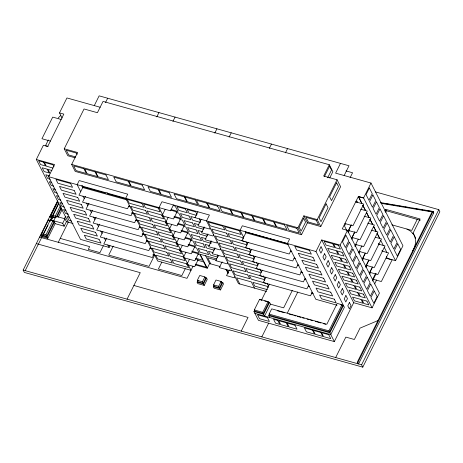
<?xml version="1.0" encoding="UTF-8"?>
<svg xmlns="http://www.w3.org/2000/svg" width="463" height="463" viewBox="0 0 463 463"><rect width="100%" height="100%" fill="white"/><g stroke="black" fill="none" stroke-linecap="round" stroke-linejoin="round"><path stroke-width="0.69" d="M57.603 200.832L23.15 270.074L24.348 272.429L362.795 367.153L439.85 211.713L438.797 209.641L375.441 191.908M58.28 242.299L68.287 222.199L36.322 159.469L43.395 145.255L47.712 146.458L63.813 114.101L59.495 112.891L66.932 97.948L100.193 107.26M48.349 139.976L45.501 145.706L48.1 146.43M110.003 245.662L109.129 247.416L80.539 239.412L48.574 176.681L54.593 164.579L36.322 159.469M75.139 157.808L67.783 155.747L64.235 148.779L84.046 108.967L97.415 112.706L103.041 101.403L329.297 164.724L332.851 171.698L329.725 177.977M94.29 105.605L99.146 95.847L349.004 165.777L344.148 175.535M301.482 234.735L297.929 227.767L303.861 215.845L307.415 222.819L301.482 234.735L75.226 171.408L71.672 164.44L77.605 152.518L64.235 148.779M105.552 102.502L107.676 98.237M41.213 234.521L43.204 235.331L41.213 234.521L48.302 220.266L50.299 221.082L49.066 220.735M53.141 215.359L52.527 216.597L50.531 215.781L57.626 201.527M41.363 234.816L42.903 231.72M50.994 215.463L57.777 201.827M43.279 234.099L50.374 219.85L53.037 220.591L53.783 222.055L46.694 236.309L44.026 235.563L43.279 234.099L45.947 234.845L46.694 236.309M56.011 217.575L53.349 216.829L52.603 215.364L58.772 202.968M25.199 270.647L42.266 236.35M49.963 220.874L51.567 217.651M43.053 235.036L47.984 225.116M52.527 216.597L58.541 203.905M51.26 220.417L52.904 217.124L55.531 217.859M45.947 234.845L53.037 220.591M55.763 217.083L55.271 216.111L60.508 205.572M66.423 221.679L64.183 226.187L55.132 223.652L53.662 220.77L55.907 216.267L64.959 218.796L66.423 221.679L73.021 223.525M56.324 216.956L60.948 207.655M55.132 223.652L47.747 238.497L47.023 237.079L54.408 222.234M56.972 217.083L61.463 208.055M58.338 217.211L62.187 209.473M64.288 218.93L65.543 216.412M64.183 226.187L62.713 223.305L64.959 218.796M81.789 185.651L82.755 187.556L78.97 195.166L127.51 208.755L129.258 205.242M85.435 196.283L82.518 202.134L131.064 215.723L132.812 212.21M88.983 203.251L86.072 209.108L134.617 222.691L136.365 219.178M92.536 210.225L89.625 216.076L138.165 229.665L139.913 226.152M96.09 217.193L93.173 223.05L141.719 236.634L143.466 233.12M99.638 224.161L96.726 230.018L145.272 243.602L147.02 240.089M156.812 116.861L158.942 112.584M102.902 231.72L100.28 236.987L148.82 250.576L150.568 247.063M106.745 238.104L103.828 243.96L152.373 257.544L154.121 254.031M103.342 245.795L99.944 252.624L88.294 249.366L89.654 246.634L60.225 238.399M172.93 121.37L175.06 117.093M113.209 246.084L108.73 255.09L149.045 266.37L154.486 255.443M165.204 209.299L161.998 215.735L173.515 218.958L177.011 211.932L170.916 210.225M173.463 204.964L170.546 210.821L48.574 176.681M127.053 299.202L140.248 272.684L36.322 243.596M168.173 217.436L165.551 222.709L177.069 225.932L180.564 218.906L173.787 217.008M214.791 133.089L216.921 128.812M171.727 224.41L169.105 229.677L180.622 232.901L184.118 225.875L177.341 223.976M175.274 231.378L172.653 236.645L184.17 239.875L187.665 232.848L181.571 231.141M161.801 262.156L158.404 268.991L181.849 275.554L185.252 268.719M229.104 137.094L231.228 132.817M178.828 238.347L176.206 243.619L187.723 246.843L191.219 239.817L185.119 238.109M194.998 217.662L197.909 211.805M182.381 245.321L179.754 250.587L191.277 253.811L194.773 246.785L187.995 244.892M201.145 219.416L197.967 225.805L209.484 229.029L210.069 227.854M185.929 252.289L183.307 257.561L194.825 260.785L198.32 253.759L192.226 252.051M204.38 227.026L201.521 232.773L213.038 235.997L213.622 234.828M189.483 259.257L186.861 264.529L194.674 266.717L198.17 259.691L195.565 258.962M207.928 233.994L205.068 239.741L216.591 242.971L217.17 241.796M193.036 266.231L187.011 278.332L39.575 237.068M211.481 240.968L208.622 246.715L220.139 249.939L220.724 248.77M197.319 280.329L199.738 275.468L204.86 276.903L205.607 278.361L203.188 283.223L198.066 281.793L197.319 280.329L202.441 281.764L203.188 283.223M204.617 277.412L206.533 277.945L207.25 279.363L204.241 285.411L197.863 283.628L197.145 282.21L198.048 280.393M215.035 247.936L212.176 253.683L223.693 256.907L224.277 255.738M195.247 264.848L207.279 268.216L209.583 263.574L205.387 255.339M202.441 281.764L204.86 276.903M269.327 148.351L271.457 144.074M204.241 285.411L203.517 283.993L206.533 277.945M218.27 255.547L215.723 260.657L227.246 263.881L227.825 262.706M222.136 261.879L219.277 267.626L230.794 270.849L231.378 269.68M213.57 284.878L215.989 280.017L221.111 281.452L221.858 282.91L219.439 287.772L214.317 286.337L213.57 284.878L218.692 286.308L219.439 287.772M220.868 281.955L222.778 282.494L223.502 283.912L220.492 289.96L214.114 288.177L213.391 286.759L213.993 285.549M218.692 286.308L221.111 281.452M285.445 152.859L287.569 148.582M245.211 231.494L245.859 232.762L241.877 240.76L289.184 254.002L290.932 250.489M220.492 289.96L219.769 288.542L222.778 282.494M229.393 269.883L226.529 275.63L234.347 277.817L234.932 276.648M248.133 242.294L245.425 247.734L292.738 260.97L294.485 257.457M251.681 249.262L248.978 254.702L296.285 267.944L298.033 264.431M255.235 256.236L252.532 261.67L299.839 274.912L301.587 271.399M258.788 263.204L256.08 268.644L303.392 281.88L305.14 278.367M262.336 270.178L259.633 275.612L306.94 288.854L308.688 285.341M265.889 277.146L263.187 282.58L310.494 295.822L312.241 292.309M241.229 331.109L248.041 317.421L133.882 285.474M254.291 309.961L259.621 299.248L268.048 301.604L268.65 302.785L263.314 313.503L254.893 311.142L254.291 309.961L262.712 312.322L263.314 313.503M254.887 313.364L330.79 334.604L344.385 307.282L315.974 251.519L321.721 239.967L353.686 302.698L334.338 341.578L258.441 320.332L253.973 311.564L254.905 309.683M261.45 300.174L269.443 284.114M329.297 164.724L323.672 176.033L337.041 179.771L340.594 186.745L320.784 226.557L307.415 222.819M324.436 176.588L329.587 166.24L331.514 170.019L327.654 177.78M262.712 312.322L268.048 301.604M269.57 302.368L270.49 304.168L264.564 316.073L263.65 314.273L269.57 302.368L268.187 301.98M340.473 163.393L335.617 173.15L370.996 183.047L402.96 245.784L395.541 260.686L387.317 258.383L386.345 256.485M269.084 314.105L271.7 308.85L326.82 324.279L337.214 303.398L341.943 304.718L342.545 305.904L329.54 332.035L269.686 315.286L269.084 314.105L328.938 330.854L329.54 332.035M269.68 317.502L268.766 315.702L269.726 313.769M320.784 226.557L317.23 219.589L337.041 179.771M261.832 336.879L268.644 323.191M292.28 290.515L283.651 307.849L270.49 304.168M350.132 177.63L352.557 172.751L345.994 170.911M287.378 312.953L297.796 292.02M395.541 260.686L363.577 197.956L358.374 196.497L342.25 228.896L347.458 230.354L379.423 293.085L372.078 307.849L353.686 302.698M345.768 223.438L344.489 226.002L346.723 230.383M356.284 202.302L356.921 201.017L357.558 202.273M372.078 307.849L340.114 245.112L347.458 230.354M370.996 183.047L363.559 197.996L358.35 196.538L361.904 203.506L358.374 196.497M351.324 224.763L348.471 230.499L356.493 232.744L367.275 211.082L360.59 209.212M348.002 231.622L351.185 225.215M348.043 232.97L349.316 230.412M354.878 231.737L352.025 237.467L360.046 239.712L370.828 218.05L364.144 216.18M351.55 238.59L354.739 232.189M351.915 239.302L352.87 237.38M354.785 246.206L358.293 239.157M355.462 246.27L356.423 244.348M358.657 252.532L361.979 245.674M359.016 253.244L359.971 251.322M385.656 209.34L384.909 210.833L385.633 212.251L386.379 210.758L385.656 209.34L420.097 218.982L413.048 233.155A21.038 17.38 -27 0 1 412.521 251.195M365.214 253.284L362.679 258.383L370.701 260.623L381.483 238.96L375.464 237.276M362.205 259.506L365.394 253.099M362.57 260.212L363.524 258.29M328.938 330.854L341.943 304.718M334.338 341.578L329.87 332.804L343.465 305.482L340.809 304.741M368.768 260.252L366.233 265.351L374.254 267.597L385.031 245.934L378.346 244.059M365.44 267.116L368.947 260.067M366.117 267.18L367.078 265.258M372.321 267.226L369.781 272.319L377.802 274.565L388.584 252.902L381.9 251.033M383.214 245.332L380.65 240.222M369.312 273.442L372.495 267.041M369.671 274.154L370.626 272.232M372.501 279.704L375.69 273.303M372.443 281.082L376.188 273.558M335.675 357.546L345.844 337.105L354.363 339.489L360.006 328.14L378.497 320.355M374.636 283.871L376.569 279.982M417.221 219.393L411.746 230.4L391.854 224.833M357.934 363.773L357.21 362.355L432.066 211.915L380.927 203.315M433.027 211.429L433.744 212.847L358.565 363.947L357.841 362.535L433.027 211.429L380.464 202.586M362.795 367.153L361.591 364.798L438.797 209.641M382.999 203.269L392.259 204.825M393.683 205.063L395.107 205.306M396.531 205.543L397.954 205.78M399.378 206.023L400.802 206.261M402.225 206.504L403.655 206.741M405.079 206.978L406.502 207.221M407.926 207.459L409.35 207.702M412.909 208.298L414.339 208.535M415.762 208.778L417.186 209.016M418.61 209.259L420.034 209.496M421.457 209.733L422.881 209.976M424.305 210.214L433.565 211.77L433.09 212.737L433.744 212.847M355.7 201.862L363.721 204.108L352.945 225.776L344.923 223.531M61.145 119.466L52.713 117.104L41.948 138.732L50.386 141.093M386.379 210.758L420.219 220.232M367.691 223.149L374.376 225.024L363.6 246.686L355.578 244.441M371.245 230.123L377.93 231.992L367.147 253.655L359.126 251.409M303.861 215.845L317.23 219.589M75.567 156.888L68.709 154.972L66.302 150.244L76.586 153.126L77.188 154.306M71.672 164.44L297.929 227.767M321.721 239.967L340.114 245.112M386.119 258.186L392.138 259.87L381.356 281.539L373.334 279.293M52.927 168.034L46.364 166.2L44.436 162.42L52.967 164.805L53.928 166.697M51.925 170.488L47.99 169.389L49.917 173.168M173.168 205.566L175.24 206.145L177.948 211.458L171.05 209.531M196.329 215.289L189.112 213.269L187.191 209.484L195.716 211.875L197.001 214.392M49.46 175.778L45.756 174.742L47.683 178.521L50.154 179.21M176.033 212.343L178.787 213.113L181.496 218.426L174.603 216.499M315.974 251.519L190.739 216.458L192.666 220.238L200.537 222.443M246.206 232.119L268.077 238.242M270.068 238.798L287.836 243.769M105.593 193.21L82.9 186.861L82.298 185.675M126.839 199.154L107.584 193.766L106.982 192.585M245.859 232.762L288.299 244.638M82.755 187.556L127.14 199.975M51.775 182.405L49.309 181.71L51.237 185.489L53.702 186.184M179.586 219.312L182.341 220.081L185.05 225.4L178.157 223.467M198.882 224.711L194.292 223.426L196.219 227.206L203.436 229.226M290.457 251.218L291.846 251.606M128.61 206.365L129.999 206.753M244.649 241.46L229.955 237.345L228.028 233.56L242.722 237.675L243.364 238.937M55.328 189.373L52.863 188.684L54.784 192.463L57.256 193.152M183.823 226.476L185.894 227.055L188.603 232.368L181.016 230.25M202.435 231.685L197.846 230.4L199.767 234.18L206.984 236.199M131.88 212.517L133.257 212.905M294.005 258.186L295.4 258.58M131.469 213.142L134.241 213.918M248.203 248.428L233.502 244.314L231.575 240.534L246.275 244.649L246.918 245.905M58.882 196.341L56.411 195.652L58.338 199.431L60.809 200.126M187.376 233.445L189.442 234.023L192.151 239.342L185.258 237.409M205.989 238.653L201.393 237.369L203.321 241.148L211.192 243.353M136.116 219.682L137.494 220.07M297.559 265.16L298.948 265.548M135.711 220.307L137.795 220.886M251.756 255.397L237.056 251.282L235.129 247.502L249.829 251.617L250.471 252.879M62.43 203.315L59.964 202.62L61.892 206.405L64.357 207.094M190.235 240.222L192.996 240.991L195.704 246.31L188.811 244.383M209.536 245.621L204.947 244.337L206.874 248.122L214.091 250.142M300.418 271.931L302.501 272.516M139.265 227.275L140.654 227.663M254.638 262.18L240.604 258.256L238.682 254.476L253.377 258.586L254.019 259.847M65.983 210.283L63.518 209.594L65.439 213.374L68.524 214.236M194.477 247.387L196.549 247.965L199.258 253.278L191.67 251.16M213.09 252.595L208.5 251.311L210.422 255.09L217.639 257.11M142.535 233.433L143.912 233.815M256.93 265.559L242.23 261.445L244.157 265.224L258.858 269.339M304.66 279.096L306.055 279.49M142.124 234.052L144.896 234.828M69.537 217.251L67.066 216.562L68.993 220.342L71.458 221.036M216.574 258.863L200.172 254.274L207.279 268.216M198.031 254.355L200.097 254.934L202.806 260.252L195.913 258.319M146.771 240.592L148.148 240.98M216.36 260.177L207.627 257.735L210.769 263.91M260.484 272.528L245.784 268.413L247.711 272.198L262.411 276.307M308.213 286.07L309.602 286.458M146.366 241.217L148.449 241.796M52.603 215.364L55.271 216.111M50.531 215.781L52.377 216.296M52.307 218.171L50.334 217.622L49.761 216.505L53.054 217.425L52.904 217.124M197.446 260.165L203.651 261.908L206.359 267.22L195.328 264.136M209.583 263.574L220.18 266.543M53.662 220.77L62.713 223.305M311.252 292.894L313.283 293.467M53.239 220.967L54.553 221.337M149.919 248.185L151.308 248.573M48.123 219.792L50.097 220.347M52.73 221.082L54.709 221.638M265.959 283.281L251.259 279.166L249.337 275.387L264.032 279.502L264.674 280.757M337.029 305.227L315.795 299.283L287.378 243.521L289.612 239.03L242.305 225.788L240.071 230.279L243.625 237.247M153.189 254.343L154.567 254.725M152.778 254.963L155.551 255.738M267.51 289.688L254.812 286.134L252.885 282.355L267.585 286.47L268.227 287.731M266.636 291.499L238.48 283.616L206.515 220.886L209.432 215.029L161.946 201.741L159.029 207.598L173.237 235.476M47.023 237.079L40.437 235.239L41.01 236.356L47.591 238.196M259.893 299.659L261.971 300.238M264.732 301.014L266.81 301.592M197.145 282.21L203.517 283.993M213.391 286.759L219.769 288.542M277.389 310.777L284.16 312.675M288.981 314.024L292.448 314.996M293.831 315.384L295.909 315.963M297.298 316.351L300.759 317.323M302.148 317.711L304.226 318.289M306.998 319.065L309.076 319.649M310.465 320.037L312.542 320.616M315.315 321.391L320.859 322.948M323.631 323.724L325.709 324.303M253.973 311.564L263.65 314.273M268.766 315.702L329.87 332.804M357.21 362.355L357.841 362.535M23.15 270.074L361.591 364.798M406.913 229.046L410.646 231.205L413.772 234.573A21.038 17.38 -27 0 1 415.676 238.688M413.048 233.155L413.772 234.573M366.441 212.338L369.005 217.448L366.424 212.378M369.995 219.312L372.576 224.381L369.978 219.346M377.096 233.248L379.66 238.358L377.079 233.288M384.203 247.19L386.784 252.26M378.549 243.469L379.185 244.719M382.097 250.431L382.727 251.664M245.882 241.686L247.173 244.221M249.435 248.654L250.726 251.189M252.989 255.622L254.28 258.157M256.537 262.596L257.827 265.131M259.766 268.934L261.381 272.099M263.32 275.902L264.934 279.067M267.192 283.506L268.482 286.041M254.482 288.096L251.334 281.921L236.639 277.806L239.782 283.981M226.552 269.327L228.357 272.869M225.88 269.078L228.143 273.511M199.269 218.843L200.554 221.366M203.465 227.073L204.102 228.334M207.013 234.046L207.655 235.308M210.567 241.015L211.209 242.276M214.12 247.989L214.757 249.244M217.668 254.957L218.31 256.218M173.88 236.743L183.892 256.386M184.534 257.654L190.993 270.328L157.675 261.005L125.71 198.268L127.747 194.171L79.202 180.587L77.165 184.685L80.718 191.653M59.495 112.891L62.111 118.03M82.975 196.092L84.266 198.621M86.529 203.06L87.82 205.595M90.082 210.028L91.373 212.563M93.63 217.002L94.921 219.537M97.184 223.97L98.474 226.505M100.737 230.939L102.028 233.474M104.285 237.913L105.576 240.447M107.838 244.881L109.129 247.416M48.302 220.266L48.453 220.562M58.251 118.013A16.355 13.508 -27 0 1 60.751 115.576M303.659 218.351L299.191 227.327L301.118 231.112L305.586 222.13L303.659 218.351M326.097 203.87L319.1 217.923L321.027 221.702L328.018 207.65L326.097 203.87M336.584 182.781L329.592 196.833L331.52 200.618L338.511 186.566L336.584 182.781M321.033 246.756L319.383 250.072L320.946 253.145L322.595 249.823L321.033 246.756M324.586 253.724L322.931 257.04L324.499 260.113L326.149 256.797L324.586 253.724M328.134 260.692L326.484 264.014L328.047 267.082L329.702 263.765L328.134 260.692M345.844 235.21L342.539 241.848L345.427 247.514L348.732 240.882L345.844 235.21M369.341 187.978L366.042 194.616L368.93 200.288L372.235 193.65L369.341 187.978M331.687 267.666L330.038 270.982L331.601 274.055L333.25 270.733L331.687 267.666M349.391 242.178L346.092 248.816L348.98 254.488L352.285 247.85L349.391 242.178M372.894 194.946L369.59 201.584L372.483 207.256L375.782 200.618L372.894 194.946M365.475 210.439L362.87 205.41L365.475 210.439M335.241 274.634L333.586 277.95L335.154 281.024L336.804 277.707L335.241 274.634M352.945 249.152L349.646 255.784L352.534 261.456L355.833 254.824L352.945 249.152M376.448 201.92L373.143 208.553L376.031 214.224L379.336 207.592L376.448 201.92M338.789 281.608L337.139 284.924L338.702 287.998L340.357 284.676L338.789 281.608M356.498 256.12L353.194 262.758L356.082 268.424L359.386 261.792L356.498 256.12M379.996 208.888L376.697 215.526L379.585 221.198L382.889 214.56L379.996 208.888M342.342 288.576L340.693 291.893L342.255 294.966L343.905 291.649L342.342 288.576M360.046 263.088L356.747 269.726L359.635 275.398L362.94 268.76L360.046 263.088M383.549 215.862L380.245 222.495L383.138 228.166L386.437 221.528L383.549 215.862M376.13 231.35L373.525 226.32L376.13 231.35M345.896 295.544L344.24 298.866L345.809 301.934L347.458 298.618L345.896 295.544M363.6 270.062L360.301 276.695L363.189 282.366L366.488 275.734L363.6 270.062M387.103 222.83L383.798 229.469L386.686 235.135L389.991 228.502L387.103 222.83M349.443 302.518L347.794 305.835L349.357 308.908L351.012 305.586L349.443 302.518M367.153 277.03L363.849 283.669L366.737 289.34L370.041 282.702L367.153 277.03M390.65 229.798L387.352 236.437L390.24 242.108L393.538 235.47L390.65 229.798M370.701 284.004L367.402 290.637L370.29 296.308L373.595 289.67L370.701 284.004M394.204 236.772L390.899 243.405L393.793 249.077L397.092 242.444L394.204 236.772M374.254 290.972L370.95 297.611L373.844 303.277L377.142 296.644L374.254 290.972M397.758 243.741L394.453 250.379L397.341 256.051L400.645 249.412L397.758 243.741M316.217 220.197L305.933 217.321L308.341 222.043L318.625 224.925L316.217 220.197M83.93 168.758L73.646 165.881L76.054 170.604L86.338 173.486L83.93 168.758M95.083 171.877L84.798 169.001L87.206 173.729L97.49 176.606L95.083 171.877M105.981 174.933L95.696 172.051L98.104 176.779L108.388 179.656L105.981 174.933M128.199 181.149L113.8 177.121L116.207 181.843L130.607 185.871L128.199 181.149M142.182 185.061L128.812 181.322L131.22 186.045L144.589 189.789L142.182 185.061M158.23 189.552L147.946 186.676L150.353 191.398L160.638 194.281L158.23 189.552M169.128 192.602L158.844 189.726L161.251 194.448L171.536 197.331L169.128 192.602M184.349 196.862L174.065 193.985L176.472 198.714L186.757 201.59L184.349 196.862M195.253 199.918L184.969 197.035L187.376 201.764L197.66 204.64L195.253 199.918M206.77 203.141L196.486 200.259L198.893 204.987L209.178 207.864L206.77 203.141M217.674 206.191L207.389 203.309L209.797 208.037L220.081 210.914L217.674 206.191M230.013 209.646L219.728 206.764L222.136 211.493L232.42 214.369L230.013 209.646M240.916 212.696L230.632 209.814L233.039 214.543L243.324 217.419L240.916 212.696M251.814 215.746L241.53 212.87L243.937 217.593L254.222 220.475L251.814 215.746M262.718 218.796L252.433 215.92L254.841 220.643L265.125 223.525L262.718 218.796M273.621 221.846L263.337 218.97L265.745 223.698L276.029 226.575L273.621 221.846M284.519 224.902L274.235 222.02L276.642 226.748L286.927 229.625L284.519 224.902M296.864 228.352L286.58 225.475L288.987 230.204L299.272 233.08L296.864 228.352M43.591 162.183L38.655 160.8L40.582 164.579L45.519 165.962L43.591 162.183M332.665 243.712L324.135 241.321L326.062 245.101L334.593 247.491L332.665 243.712M338.511 245.344L333.574 243.96L335.501 247.746L340.438 249.123L338.511 245.344M47.145 169.151L42.208 167.768L44.13 171.553L49.066 172.93L47.145 169.151M336.213 250.68L327.688 248.29L329.615 252.075L338.14 254.459L336.213 250.68M342.059 252.318L337.122 250.934L339.049 254.714L343.986 256.097L342.059 252.318M185.431 208.998L176.907 206.608L178.828 210.387L187.359 212.777L185.431 208.998M339.767 257.648L331.236 255.263L333.163 259.043L341.694 261.433L339.767 257.648M345.612 259.286L340.675 257.903L342.603 261.682L347.539 263.065L345.612 259.286M188.985 215.966L180.454 213.576L182.381 217.361L190.912 219.746L188.985 215.966M70.625 183.533L55.925 179.418L57.852 183.198L72.552 187.312L70.625 183.533M141.996 203.512L127.302 199.397L129.223 203.176L143.924 207.291L141.996 203.512M158.248 208.055L143.547 203.946L145.475 207.725L160.175 211.84L158.248 208.055M222.923 226.158L208.223 222.043L210.15 225.828L224.85 229.937L222.923 226.158M239.174 230.707L224.474 226.592L226.401 230.371L241.101 234.486L239.174 230.707M309.429 250.373L294.728 246.258L296.656 250.037L311.356 254.152L309.429 250.373M343.32 264.622L334.79 262.232L336.717 266.011L345.248 268.401L343.32 264.622M349.166 266.254L344.229 264.877L346.156 268.656L351.087 270.039L349.166 266.254M192.539 222.934L184.008 220.55L185.935 224.329L194.46 226.72L192.539 222.934M74.178 190.501L59.478 186.392L61.405 190.171L76.1 194.286L74.178 190.501M145.55 210.48L130.85 206.365L132.777 210.144L147.477 214.259L145.55 210.48M161.801 215.029L147.101 210.914L149.028 214.693L163.728 218.808L161.801 215.029M226.476 233.132L211.776 229.017L213.703 232.796L228.404 236.911L226.476 233.132M312.982 257.341L298.282 253.226L300.209 257.006L314.909 261.12L312.982 257.341M346.868 271.59L338.343 269.206L340.27 272.985L348.795 275.369L346.868 271.59M352.713 273.228L347.777 271.845L349.704 275.624L354.641 277.007L352.713 273.228M196.086 229.908L187.561 227.518L189.483 231.297L198.014 233.688L196.086 229.908M77.726 197.475L63.026 193.36L64.953 197.14L79.653 201.255L77.726 197.475M149.103 217.448L134.403 213.339L136.33 217.118L151.031 221.233L149.103 217.448M165.349 221.997L150.654 217.882L152.576 221.667L167.276 225.776L165.349 221.997M230.024 240.1L215.33 235.985L217.251 239.765L231.951 243.879L230.024 240.1M316.536 264.309L301.835 260.194L303.763 263.979L318.457 268.089L316.536 264.309M350.422 278.558L341.891 276.174L343.818 279.953L352.349 282.343L350.422 278.558M356.267 280.196L351.33 278.813L353.257 282.598L358.194 283.975L356.267 280.196M199.64 236.877L191.109 234.492L193.036 238.271L201.567 240.656L199.64 236.877M81.28 204.443L66.579 200.329L68.507 204.114L83.207 208.223L81.28 204.443M152.651 224.422L137.957 220.307L139.878 224.086L154.578 228.201L152.651 224.422M168.902 228.971L154.202 224.856L156.129 228.635L170.83 232.75L168.902 228.971M233.578 247.068L218.877 242.953L220.805 246.738L235.505 250.848L233.578 247.068M320.083 271.283L305.383 267.168L307.31 270.948L322.011 275.063L320.083 271.283M353.975 285.532L345.444 283.142L347.372 286.927L355.902 289.311L353.975 285.532M359.82 287.164L354.884 285.787L356.811 289.566L361.742 290.949L359.82 287.164M203.193 243.845L194.663 241.46L196.59 245.24L205.115 247.63L203.193 243.845M84.833 211.417L70.133 207.302L72.06 211.082L86.755 215.197L84.833 211.417M156.205 231.39L141.504 227.275L143.432 231.06L158.132 235.169L156.205 231.39M172.456 235.939L157.756 231.824L159.683 235.603L174.383 239.718L172.456 235.939M237.131 254.042L222.431 249.927L224.358 253.707L239.058 257.822L237.131 254.042M323.637 278.251L308.937 274.137L310.864 277.916L325.564 282.031L323.637 278.251M357.523 292.5L348.998 290.116L350.925 293.895L359.45 296.279L357.523 292.5M363.368 294.138L358.431 292.755L360.359 296.534L365.295 297.917L363.368 294.138M206.741 250.819L198.216 248.428L200.138 252.213L208.668 254.598L206.741 250.819M88.381 218.386L73.681 214.271L75.608 218.05L90.308 222.165L88.381 218.386M159.758 238.364L145.058 234.249L146.985 238.028L161.685 242.143L159.758 238.364M176.004 242.907L161.309 238.798L163.231 242.577L177.931 246.692L176.004 242.907M240.679 261.01L225.985 256.896L227.906 260.675L242.606 264.79L240.679 261.01M327.191 285.22L312.49 281.11L314.418 284.89L329.112 289.005L327.191 285.22M361.076 299.474L352.546 297.084L354.473 300.863L363.004 303.253L361.076 299.474M366.922 301.106L361.985 299.729L363.912 303.508L368.849 304.885L366.922 301.106M91.934 225.354L77.234 221.239L79.161 225.024L93.862 229.139L91.934 225.354M163.306 245.332L148.611 241.217L150.533 244.996L165.233 249.111L163.306 245.332M179.557 249.881L164.857 245.766L166.784 249.545L181.484 253.66L179.557 249.881M244.232 267.979L229.532 263.869L231.459 267.649L246.16 271.764L244.232 267.979M330.738 292.194L316.038 288.079L317.965 291.858L332.665 295.973L330.738 292.194M95.488 232.328L80.788 228.213L82.715 231.992L97.409 236.107L95.488 232.328M166.859 252.3L152.159 248.185L154.086 251.97L168.787 256.085L166.859 252.3M183.111 256.849L168.41 252.734L170.338 256.519L185.038 260.628L183.111 256.849M247.786 274.953L233.086 270.838L235.013 274.617L249.713 278.732L247.786 274.953M334.292 299.162L319.592 295.047L321.519 298.832L336.219 302.941L334.292 299.162M99.036 239.296L84.335 235.181L86.263 238.96L100.963 243.075L99.036 239.296M170.413 259.274L155.713 255.159L157.64 258.939L172.34 263.053L170.413 259.274M186.658 263.817L171.964 259.708L173.885 263.488L188.586 267.602L186.658 263.817M267.394 317.543L257.521 314.782L259.517 318.7L269.391 321.467L267.394 317.543M277.759 320.448L273.54 319.267L275.537 323.186L279.756 324.366L277.759 320.448M286.244 322.821L278.743 320.72L280.746 324.644L288.241 326.739L286.244 322.821M295.024 325.275L287.158 323.076L289.155 326.994L297.02 329.199L295.024 325.275M312.525 330.177L304.411 327.902L306.408 331.826L314.527 334.095L312.525 330.177M320.83 332.498L313.324 330.397L315.32 334.321L322.827 336.422L320.83 332.498M328.742 334.714L321.542 332.7L323.539 336.618L330.738 338.632L328.742 334.714"/></g></svg>
